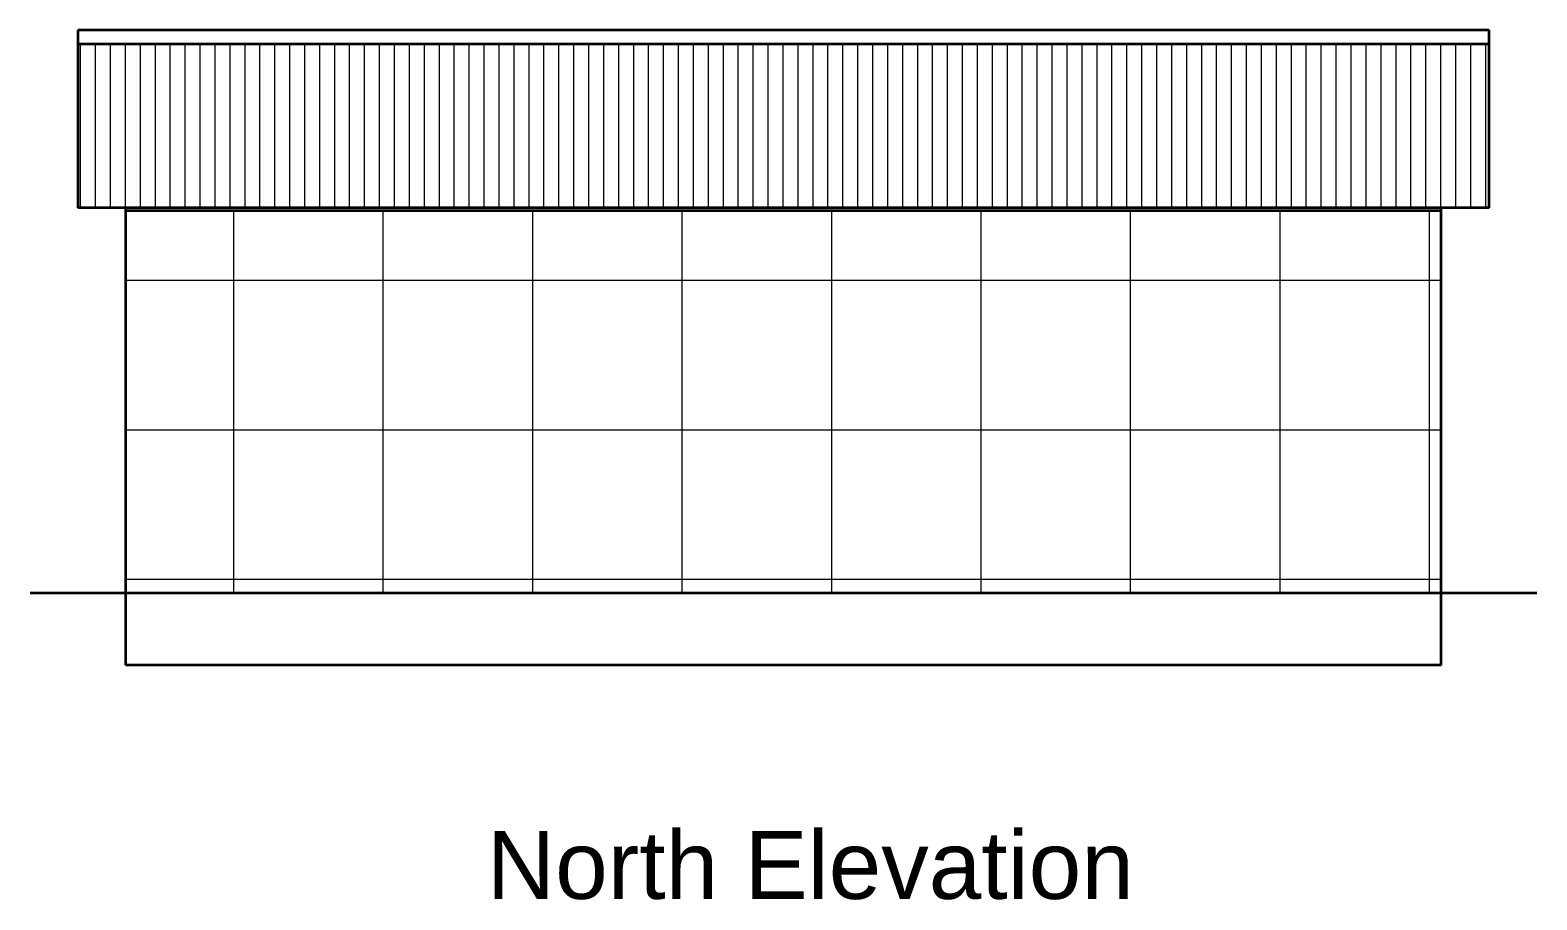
# Model space of a CAD drawing. Header units: inches. Extents: x 94889 to 364662, y -10661 to -3947.
# Drawn here: x 109111.4 to 109489.4, y -8292.9 to -8074.8 of the extents above; entities that cross this region are included whole.
import ezdxf

# ---------------------------------------------------------------- set-up
doc = ezdxf.new("R2010")
doc.units = ezdxf.units.IN
doc.header["$LTSCALE"] = 2
doc.header["$MEASUREMENT"] = 0
doc.layers.get('0').update_dxf_attribs({"linetype": 'CONTINUOUS'})
for name, color, linetype, lineweight in [('1', 7, 'CONTINUOUS', 13), ('door', 20, 'CONTINUOUS', 35), ('steps', 253, 'CONTINUOUS', 20)]:
    doc.layers.add(name, color=color, linetype=linetype, lineweight=lineweight)
doc.styles.get("Standard").update_dxf_attribs({"font": 'ARIALN.TTF'})

msp = doc.modelspace()

# ---------------------------------------------------------------- hatches: boundary and pattern name
at = {"layer": '1', "ltscale": 5}
h = msp.add_hatch(dxfattribs=at)
h.set_pattern_fill('ANSI37', color=256, scale=300, angle=45, style=0)
h.paths.add_polyline_path([(109465.43, -8120), (109135.43, -8120), (109135.43, -8216), (109465.43, -8216)])
at = {"layer": 'steps', "ltscale": 0.3}
h = msp.add_hatch(dxfattribs=at)
h.set_pattern_fill('ANSI31', scale=30, angle=45)
h.set_pattern_definition([(90, (1064.089, 0), (-3.75, 0), [])])
h.paths.add_polyline_path([(109123.43, -8078.3), (109477.43, -8078.3), (109477.43, -8119.2), (109123.43, -8119.2)])

# ---------------------------------------------------------------- linework, layer by layer
at = {"layer": 'door', "ltscale": 0.5}
for p, q in [((109477.43, -8074.79), (109123.43, -8074.79)), ((109123.43, -8074.79), (109123.43, -8119.35)), ((109477.43, -8119.35), (109477.43, -8074.79)), ((109477.43, -8078.3), (109123.43, -8078.3)), ((109477.43, -8119.35), (109123.43, -8119.35)), ((109135.43, -8216), (109135.43, -8119.35)), ((109465.43, -8216), (109465.43, -8119.35)), ((109135.43, -8120), (109465.43, -8120)), ((109489.43, -8216), (109111.43, -8216)), ((109135.43, -8234), (109135.43, -8216)), ((109465.43, -8234), (109465.43, -8216)), ((109465.43, -8234), (109135.43, -8234))]:
    msp.add_line(p, q, dxfattribs=at)

# ---------------------------------------------------------------- texts
at = {"color": 7, "linetype": 'ByBlock', "lineweight": 5, "insert": (109307.17, -8279.24), "char_height": 6, "width": 195.2975, "attachment_point": 5}
msp.add_mtext('{\\fArial CE|b0|i0|c238|p34;\\P\\fArial CE|b0|i0|c0|p34;\\H2.8333x;North\\fArial CE|b0|i0|c238|p34; El\\fArial CE|b0|i0|c0|p34;e\\fArial CE|b0|i0|c238|p34;vation}', dxfattribs=at)

doc.saveas('drawing.dxf')
